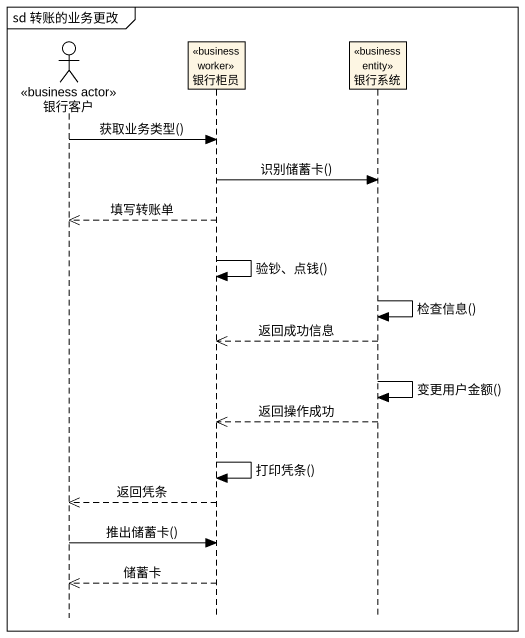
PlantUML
@startuml
mainframe sd 转账的业务更改
hide footbox
actor 银行客户 <<business actor>>
participant 银行柜员 <<business worker>>
participant 银行系统 <<business entity>>

银行客户 -> 银行柜员 : 获取业务类型()
银行柜员 -> 银行系统 : 识别储蓄卡()
银行柜员 -->> 银行客户 : 填写转账单
银行柜员 -> 银行柜员 : 验钞、点钱()
银行系统 -> 银行系统 : 检查信息()
银行系统 -->> 银行柜员 : 返回成功信息
银行系统 -> 银行系统 : 变更用户金额()
银行系统 -->> 银行柜员 : 返回操作成功
银行柜员 -> 银行柜员 : 打印凭条()
银行柜员 -->> 银行客户 : 返回凭条
银行客户 -> 银行柜员 : 推出储蓄卡()
银行柜员 -->> 银行客户 : 储蓄卡
@enduml
